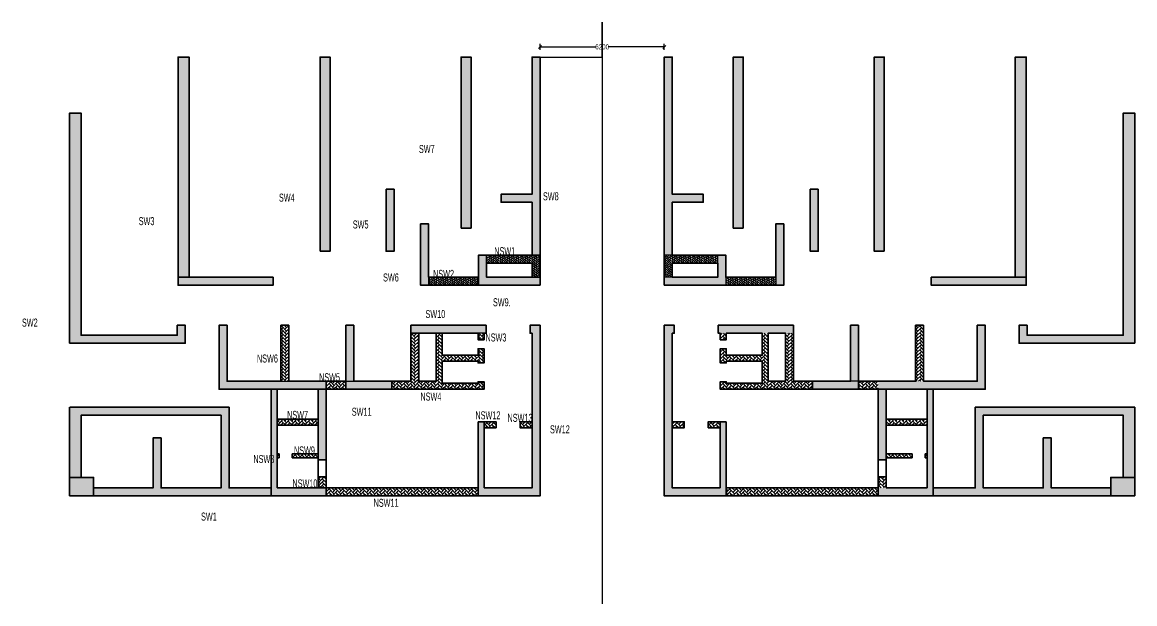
# Model space of a CAD drawing. Header units: millimetres. Extents: x 1 to 325294, y -2 to 66329.
# Drawn here: x 269677 to 325294, y -2 to 29054 of the extents above; entities that cross this region are included whole.
import ezdxf

# ---------------------------------------------------------------- set-up
doc = ezdxf.new("R2010")
doc.units = ezdxf.units.MM
doc.layers.add('changes', color=7, linetype='Continuous')
for name, color, linetype, lineweight in [('S-BEAM-IDEN', 2, 'Continuous', 9), ('S-COL HATCH', 9, 'Continuous', 0), ('S-COLS', 5, 'Continuous', 35)]:
    doc.layers.add(name, color=color, linetype=linetype, lineweight=lineweight)
doc.styles.add('SOBHA', font='swisscl.ttf')
doc.styles.add('Swis721 LtCn BT', font='swisscl.ttf', dxfattribs={"width": 0.9, "height": 233.355162})
doc.dimstyles.new('S-100', dxfattribs={"dimscale": 100, "dimtxt": 2.5, "dimasz": 1.5, "dimexe": 1.5, "dimexo": 1.5, "dimgap": 0.1, "dimtad": 0, "dimdec": 0, "dimrnd": 0.0005, "dimzin": 0, "dimdsep": 46, "dimtxsty": 'SOBHA', "dimblk": 'OBLIQUE', "dimcen": 0.09, "dimclrd": 8, "dimclre": 8, "dimclrt": 6, "dimadec": 0, "dimazin": 0, "dimtfac": 1, "dimtdec": 0, "dimtofl": 0, "dimtmove": 0, "dimatfit": 3, "dimfxl": 1.5, "dimfxlon": 1, "dimtolj": 1, "dimtzin": 0, "dimlwd": -1, "dimlwe": -1, "dimarcsym": 0})
pattern_1 = [(45, (-31694059.67, 21026805.64), (0, 113.13708499), [240, -80]), (135, (-31694003.1, 21026862.21), (9e-15, 113.13708499), [240, -80])]
pattern_2 = [(45, (-31522403.34, 20740197.98), (0, 169.7056275), [360, -120]), (135, (-31522318.49, 20740282.83), (1e-14, 169.7056275), [360, -120])]
pattern_3 = [(45, (-31522403.34, 20688268.98), (0, 169.7056275), [360, -120]), (135, (-31522318.49, 20688353.83), (1e-14, 169.7056275), [360, -120])]
pattern_4 = [(45, (-31522403.34, 20740197.98), (0, 113.13708499), [240, -80]), (135, (-31522346.77, 20740254.55), (9e-15, 113.13708499), [240, -80])]

# ---------------------------------------------------------------- blocks, each defined once
blk = doc.blocks.new('_OBLIQUE')
at = {"color": 0, "linetype": 'ByBlock'}
blk.add_line((-0.5, -0.5), (0.5, 0.5), dxfattribs=at)
blk = doc.blocks.new('*D21')
at = {"layer": 'changes', "color": 8, "transparency": 16777216}
for p, q in [((295569, 27672), (295569, 27972)), ((295569, 27822), (298361, 27822)), ((301769, 27822), (298976, 27822)), ((301769, 27672), (301769, 27972))]:
    blk.add_line(p, q, dxfattribs=at)
at = {"layer": 'changes', "color": 8, "transparency": 16777216, "xscale": 150, "yscale": 150, "zscale": 150, "rotation": 180}
blk.add_blockref('_OBLIQUE', (295569, 27822), dxfattribs=at)
at = {"layer": 'changes', "color": 8, "transparency": 16777216, "xscale": 150, "yscale": 150, "zscale": 150}
blk.add_blockref('_OBLIQUE', (301769, 27822), dxfattribs=at)
at = {"layer": 'changes', "color": 6, "transparency": 16777216, "insert": (298669, 27822), "char_height": 250, "attachment_point": 5, "style": 'SOBHA'}
blk.add_mtext('\\A1;6200', dxfattribs=at)

msp = doc.modelspace()

# ---------------------------------------------------------------- hatches: boundary and pattern name
at = {"layer": 'S-COL HATCH', "true_color": 0xed1f24, "transparency": 33554687}
h = msp.add_hatch(color=240, dxfattribs=at)
h.dxf.hatch_style = 1
h.paths.add_polyline_path([(277468.5, 16313.4), (277468.5, 15913.4), (282218.5, 15913.4), (282218.5, 16313.4)])
h.paths.add_polyline_path([(277468.5, 16313.4), (278018.5, 16313.4), (278018.5, 27313.4), (277468.5, 27313.4)])
h = msp.add_hatch(color=240, dxfattribs=at)
h.dxf.hatch_style = 1
h.paths.add_polyline_path([(284568.5, 17613.4), (285068.5, 17613.4), (285068.5, 27313.4), (284568.5, 27313.4)])
h = msp.add_hatch(color=240, dxfattribs=at)
h.dxf.hatch_style = 1
h.paths.add_polyline_path([(291618.5, 18773.4), (292118.5, 18773.4), (292118.5, 27313.4), (291618.5, 27313.4)])
h = msp.add_hatch(color=240, dxfattribs=at)
h.dxf.hatch_style = 1
h.paths.add_polyline_path([(295568.5, 27313.4), (295168.5, 27313.4), (295168.5, 20463.4), (293618.5, 20463.4), (293618.5, 20063.4), (295168.5, 20063.4), (295168.5, 17423.4), (295568.5, 17423.4)])
h = msp.add_hatch(color=240, dxfattribs=at)
h.dxf.hatch_style = 1
h.paths.add_polyline_path([(301768.5, 17423.4), (302168.5, 17423.4), (302168.5, 20063.4), (303718.5, 20063.4), (303718.5, 20463.4), (302168.5, 20463.4), (302168.5, 27313.4), (301768.5, 27313.4)])
h = msp.add_hatch(color=240, dxfattribs=at)
h.dxf.hatch_style = 1
h.paths.add_polyline_path([(305718.5, 18773.4), (305218.5, 18773.4), (305218.5, 27313.4), (305718.5, 27313.4)])
h = msp.add_hatch(color=240, dxfattribs=at)
h.dxf.hatch_style = 1
h.paths.add_polyline_path([(312768.5, 17613.4), (312268.5, 17613.4), (312268.5, 27313.4), (312768.5, 27313.4)])
h = msp.add_hatch(color=240, dxfattribs=at)
h.dxf.hatch_style = 1
h.paths.add_polyline_path([(315118.5, 16313.4), (315118.5, 15913.4), (319868.5, 15913.4), (319868.5, 16313.4)])
h.paths.add_polyline_path([(319868.5, 27313.4), (319318.5, 27313.4), (319318.5, 16313.4), (319868.5, 16313.4)])
h = msp.add_hatch(color=240, dxfattribs=at)
h.dxf.hatch_style = 1
h.paths.add_polyline_path([(277828.6, 13013.4), (277828.6, 13913.4), (277428.5, 13913.4), (277428.5, 13413.4), (272618.5, 13413.4), (272618.5, 24513.4), (272043.6, 24516.8), (272043.5, 13013.4)])
h = msp.add_hatch(color=240, dxfattribs=at)
h.dxf.hatch_style = 1
h.paths.add_polyline_path([(325293.5, 13013.4), (325293.5, 24513.4), (324718.5, 24513.4), (324718.5, 13413.4), (319908.5, 13413.4), (319908.5, 13913.4), (319508.5, 13913.4), (319508.5, 13013.4)])
h = msp.add_hatch(color=240, dxfattribs=at)
h.dxf.hatch_style = 1
h.paths.add_polyline_path([(287868.5, 17613.4), (288268.5, 17613.4), (288268.5, 20713.4), (287868.5, 20713.4)])
h = msp.add_hatch(color=240, dxfattribs=at)
h.dxf.hatch_style = 1
h.paths.add_polyline_path([(309468.5, 20713.4), (309068.5, 20713.4), (309068.5, 17613.4), (309468.5, 17613.4)])
h = msp.add_hatch(color=240, dxfattribs=at)
h.dxf.hatch_style = 1
h.paths.add_polyline_path([(289988.5, 18973.4), (289588.5, 18973.4), (289588.5, 15913.4), (289988.5, 15913.4), (289988.5, 16313.4)])
h = msp.add_hatch(color=240, dxfattribs=at)
h.dxf.hatch_style = 1
h.paths.add_polyline_path([(307348.5, 16313.4), (307348.5, 15913.4), (307748.5, 15913.4), (307748.5, 18973.4), (307348.5, 18973.4)])
h = msp.add_hatch(color=240, dxfattribs=at)
h.dxf.hatch_style = 1
h.paths.add_polyline_path([(295568.5, 15913.4), (295568.5, 16313.4), (295168.5, 16313.4), (292888.5, 16313.4), (292888.5, 17023.4), (292888.5, 17423.4), (292488.5, 17423.4), (292488.5, 16313.4), (292488.5, 15913.4)])
at = {"layer": 'S-COL HATCH', "true_color": 0xed1f24}
h = msp.add_hatch(dxfattribs=at)
h.set_pattern_fill('AR-HBONE', color=240, scale=20)
h.set_pattern_definition(pattern_4)
h.paths.add_polyline_path([(295168.5, 17023.4), (295168.5, 16330.7), (295168.5, 16330.7), (295168.5, 16313.4), (295568.5, 16313.4), (295568.5, 17423.4), (292888.5, 17423.4), (292888.5, 17123.4), (292888.5, 17023.4)])
at = {"layer": 'S-COL HATCH', "true_color": 0xed1f24, "transparency": 33554687}
h = msp.add_hatch(color=240, dxfattribs=at)
h.dxf.hatch_style = 1
h.paths.add_polyline_path([(304848.5, 15913.4), (304848.5, 16313.4), (304848.5, 17423.4), (304448.5, 17423.4), (304448.5, 17023.4), (304448.5, 16313.4), (302168.5, 16313.4), (301768.5, 16313.4), (301768.5, 15913.4)])
at = {"layer": 'S-COL HATCH', "true_color": 0xed1f24}
h = msp.add_hatch(dxfattribs=at)
h.set_pattern_fill('AR-HBONE', color=240, scale=20)
h.set_pattern_definition(pattern_4)
h.paths.add_polyline_path([(302168.5, 17023.4), (302168.5, 16330.7), (302168.5, 16330.7), (302168.5, 16313.4), (301768.5, 16313.4), (301768.5, 17423.4), (304448.5, 17423.4), (304448.5, 17123.4), (304448.5, 17023.4)])
h = msp.add_hatch(dxfattribs=at)
h.set_pattern_fill('AR-HBONE', color=240, scale=20)
h.set_pattern_definition(pattern_1)
h.paths.add_polyline_path([(292488.5, 15913.4), (292488.5, 16313.4), (289988.5, 16313.4), (289988.5, 15913.4)])
h = msp.add_hatch(dxfattribs=at)
h.set_pattern_fill('AR-HBONE', color=240, scale=20)
h.set_pattern_definition(pattern_1)
h.paths.add_polyline_path([(307348.5, 15913.4), (307348.5, 16313.4), (304848.5, 16313.4), (304848.5, 15913.4)])
at = {"layer": 'S-COL HATCH', "true_color": 0xed1f24, "transparency": 33554687}
h = msp.add_hatch(color=240, dxfattribs=at)
h.dxf.hatch_style = 1
h.paths.add_polyline_path([(284868.5, 10713.4), (284868.5, 11113.4), (279914.2, 11113.4), (279914.2, 13913.4), (279514.2, 13913.4), (279514.2, 10713.4)])
at = {"layer": 'S-COL HATCH', "true_color": 0xed1f24}
h = msp.add_hatch(dxfattribs=at)
h.set_pattern_fill('AR-HBONE', color=240, scale=30)
h.set_pattern_definition(pattern_2)
h.paths.add_polyline_path([(282598.5, 11113.4), (282998.5, 11113.4), (282998.5, 13913.4), (282598.5, 13913.4)])
at = {"layer": 'S-COL HATCH', "true_color": 0xed1f24, "transparency": 33554687}
h = msp.add_hatch(color=240, dxfattribs=at)
h.dxf.hatch_style = 1
h.paths.add_polyline_path([(285848.5, 13913.4), (286248.5, 13913.4), (286248.5, 11113.4), (285848.5, 11113.4)])
h = msp.add_hatch(color=240, dxfattribs=at)
h.dxf.hatch_style = 1
h.paths.add_polyline_path([(289098.5, 13913.4), (292868.5, 13913.4), (292868.5, 13513.4), (289098.5, 13513.4)])
h = msp.add_hatch(color=240, dxfattribs=at)
h.dxf.hatch_style = 1
h.paths.add_polyline_path([(292768.5, 9088.2), (292468.5, 9088.2), (292468.5, 5788.2), (292468.5, 5388.2), (295168.5, 5388.2), (295568.5, 5388.2), (295568.5, 5788.2), (295568.5, 5788.2), (295568.5, 13913.4), (295068.5, 13913.4), (295068.5, 13513.4), (295168.5, 13513.4), (295168.5, 5788.2), (295168.5, 5788.2), (292768.5, 5788.2), (292768.5, 5788.2)])
h = msp.add_hatch(color=240, dxfattribs=at)
h.dxf.hatch_style = 1
h.paths.add_polyline_path([(304568.5, 9088.2), (304868.5, 9088.2), (304868.5, 5788.2), (304868.5, 5388.2), (302168.5, 5388.2), (301768.5, 5388.2), (301768.5, 5788.2), (301768.5, 5788.2), (301768.5, 13913.4), (302268.5, 13913.4), (302268.5, 13513.4), (302168.5, 13513.4), (302168.5, 5788.2), (302168.5, 5788.2), (304568.5, 5788.2), (304568.5, 5788.2)])
h = msp.add_hatch(color=240, dxfattribs=at)
h.dxf.hatch_style = 1
h.paths.add_polyline_path([(308238.5, 13913.4), (304468.5, 13913.4), (304468.5, 13513.4), (308238.5, 13513.4)])
h = msp.add_hatch(color=240, dxfattribs=at)
h.dxf.hatch_style = 1
h.paths.add_polyline_path([(311488.5, 13913.4), (311088.5, 13913.4), (311088.5, 11113.4), (311488.5, 11113.4)])
h = msp.add_hatch(color=240, dxfattribs=at)
h.dxf.hatch_style = 1
h.paths.add_polyline_path([(312468.5, 10713.4), (312468.5, 11113.4), (317422.9, 11113.4), (317422.9, 13913.4), (317822.9, 13913.4), (317822.9, 10713.4)])
at = {"layer": 'S-COL HATCH', "true_color": 0xed1f24}
h = msp.add_hatch(dxfattribs=at)
h.set_pattern_fill('AR-HBONE', color=240, scale=30)
h.set_pattern_definition(pattern_2)
h.paths.add_polyline_path([(314738.5, 11113.4), (314338.5, 11113.4), (314338.5, 13913.4), (314738.5, 13913.4)])
h = msp.add_hatch(dxfattribs=at)
h.set_pattern_fill('AR-HBONE', color=240, scale=30)
h.set_pattern_definition(pattern_2)
h.paths.add_polyline_path([(290368.5, 13513.4), (290668.5, 13513.4), (290668.5, 12413.4), (292468.5, 12413.4), (292468.5, 12738.4), (292768.5, 12738.4), (292768.5, 12035.9), (292468.5, 12035.9), (292468.5, 12113.4), (290668.5, 12113.4), (290668.5, 11013.4), (292468.5, 11013.4), (292468.5, 11090.9), (292768.5, 11090.9), (292768.5, 10713.4), (288148.5, 10713.4), (288148.5, 11113.4), (290368.5, 11113.4)])
h = msp.add_hatch(dxfattribs=at)
h.set_pattern_fill('AR-HBONE', color=240, scale=30)
h.set_pattern_definition(pattern_2)
h.paths.add_polyline_path([(289098.5, 11113.4), (289498.5, 11113.4), (289498.5, 13513.4), (289098.5, 13513.4)])
h = msp.add_hatch(dxfattribs=at)
h.set_pattern_fill('AR-HBONE', color=240, scale=30)
h.set_pattern_definition(pattern_2)
h.paths.add_polyline_path([(292468.5, 13513.4), (292768.5, 13513.4), (292768.5, 13188.4), (292468.5, 13188.4)])
h = msp.add_hatch(dxfattribs=at)
h.set_pattern_fill('AR-HBONE', color=240, scale=30)
h.set_pattern_definition(pattern_2)
h.paths.add_polyline_path([(306968.5, 13513.4), (306668.5, 13513.4), (306668.5, 12413.4), (304868.5, 12413.4), (304868.5, 12738.4), (304568.5, 12738.4), (304568.5, 12035.9), (304868.5, 12035.9), (304868.5, 12113.4), (306668.5, 12113.4), (306668.5, 11013.4), (304868.5, 11013.4), (304868.5, 11090.9), (304568.5, 11090.9), (304568.5, 10713.4), (309188.5, 10713.4), (309188.5, 11113.4), (306968.5, 11113.4)])
h = msp.add_hatch(dxfattribs=at)
h.set_pattern_fill('AR-HBONE', color=240, scale=30)
h.set_pattern_definition(pattern_2)
h.paths.add_polyline_path([(304868.5, 13513.4), (304568.5, 13513.4), (304568.5, 13188.4), (304868.5, 13188.4)])
h = msp.add_hatch(dxfattribs=at)
h.set_pattern_fill('AR-HBONE', color=240, scale=30)
h.set_pattern_definition(pattern_2)
h.paths.add_polyline_path([(308238.5, 11113.4), (307838.5, 11113.4), (307838.5, 13513.4), (308238.5, 13513.4)])
at = {"layer": 'S-COL HATCH', "true_color": 0xed1f24, "transparency": 33554687}
h = msp.add_hatch(color=240, dxfattribs=at)
h.dxf.hatch_style = 1
h.paths.add_polyline_path([(282428.5, 10713.4), (282128.6, 10713.4), (282128.6, 5388.2), (282428.6, 5388.2), (284868.5, 5388.2), (284868.5, 5788.2), (282428.6, 5788.2), (282428.6, 7488.2), (282428.6, 7488.2), (282428.6, 7488.2)])
h = msp.add_hatch(color=240, dxfattribs=at)
h.dxf.hatch_style = 1
h.paths.add_polyline_path([(284868.5, 10713.4), (284468.5, 10713.4), (284468.5, 10713.4), (284468.5, 9213.4), (284468.5, 9213.4), (284468.5, 8913.4), (284468.5, 7188.4), (284868.5, 7188.4)])
at = {"layer": 'S-COL HATCH', "true_color": 0xed1f24}
h = msp.add_hatch(dxfattribs=at)
h.set_pattern_fill('AR-HBONE', color=240, scale=30)
h.set_pattern_definition(pattern_2)
h.paths.add_polyline_path([(285848.5, 11113.4), (284868.5, 11113.4), (284868.5, 10713.4), (285848.5, 10713.4)])
at = {"layer": 'S-COL HATCH', "true_color": 0xed1f24, "transparency": 33554687}
h = msp.add_hatch(color=240, dxfattribs=at)
h.dxf.hatch_style = 1
h.paths.add_polyline_path([(285848.5, 11113.4), (288148.5, 11113.4), (288148.5, 10713.4), (285848.5, 10713.4)])
h = msp.add_hatch(color=240, dxfattribs=at)
h.dxf.hatch_style = 1
h.paths.add_polyline_path([(311488.5, 11113.4), (309188.5, 11113.4), (309188.5, 10713.4), (311488.5, 10713.4)])
at = {"layer": 'S-COL HATCH', "true_color": 0xed1f24}
h = msp.add_hatch(dxfattribs=at)
h.set_pattern_fill('AR-HBONE', color=240, scale=30)
h.set_pattern_definition(pattern_2)
h.paths.add_polyline_path([(311488.5, 11113.4), (312468.5, 11113.4), (312468.5, 10713.4), (311488.5, 10713.4)])
at = {"layer": 'S-COL HATCH', "true_color": 0xed1f24, "transparency": 33554687}
h = msp.add_hatch(color=240, dxfattribs=at)
h.dxf.hatch_style = 1
h.paths.add_polyline_path([(312468.5, 10713.4), (312868.5, 10713.4), (312868.5, 10713.4), (312868.5, 9213.4), (312868.5, 9213.4), (312868.5, 8913.4), (312868.5, 7188.4), (312468.5, 7188.4)])
h = msp.add_hatch(color=240, dxfattribs=at)
h.dxf.hatch_style = 1
h.paths.add_polyline_path([(314908.5, 10713.4), (315208.5, 10713.4), (315208.5, 5388.2), (314908.5, 5388.2), (312468.5, 5388.2), (312468.5, 5788.2), (314908.5, 5788.2), (314908.5, 7488.2), (314908.5, 7488.2), (314908.5, 7488.2)])
h = msp.add_hatch(color=240, dxfattribs=at)
h.dxf.hatch_style = 1
h.paths.add_polyline_path([(279614.2, 9413.4), (279614.2, 5788.2), (276614.2, 5788.2), (276614.2, 8286), (276214.2, 8286), (276214.2, 5788.2), (273243.5, 5788.2), (273243.5, 5388.2), (282128.6, 5388.2), (282128.6, 5788.2), (280014.2, 5788.2), (280014.2, 9813.4), (272043.5, 9813.4), (272043.5, 6313), (272618.5, 6313), (272618.5, 9413.4)])
h = msp.add_hatch(color=240, dxfattribs=at)
h.dxf.hatch_style = 1
h.paths.add_polyline_path([(324718.5, 9413.4), (324718.5, 6313), (325293.5, 6313), (325293.5, 9813.4), (317322.9, 9813.4), (317322.9, 5788.2), (315208.5, 5788.2), (315208.5, 5388.2), (324093.5, 5388.2), (324093.5, 5788.2), (321122.9, 5788.2), (321122.9, 8286), (320722.8, 8286), (320722.8, 5788.2), (317722.9, 5788.2), (317722.9, 9413.4)])
at = {"layer": 'S-COL HATCH', "true_color": 0xed1f24}
h = msp.add_hatch(dxfattribs=at)
h.set_pattern_fill('AR-HBONE', color=240, scale=30)
h.set_pattern_definition(pattern_2)
h.paths.add_polyline_path([(284468.5, 9213.4), (282428.6, 9213.4), (282428.6, 8913.4), (284468.5, 8913.4)])
h = msp.add_hatch(dxfattribs=at)
h.set_pattern_fill('AR-HBONE', color=240, scale=30)
h.set_pattern_definition(pattern_3)
h.paths.add_polyline_path([(293368.5, 8788.2), (293368.5, 9088.2), (292768.5, 9088.2), (292768.5, 8788.2)])
h.paths.add_polyline_path([(295168.5, 8788.2), (295168.5, 9088.2), (294568.5, 9088.2), (294568.5, 8788.2)])
h = msp.add_hatch(dxfattribs=at)
h.set_pattern_fill('AR-HBONE', color=240, scale=30)
h.set_pattern_definition(pattern_3)
h.paths.add_polyline_path([(304568.5, 8788.2), (304568.5, 9088.2), (303968.5, 9088.2), (303968.5, 8788.2)])
h.paths.add_polyline_path([(302768.5, 8788.2), (302768.5, 9088.2), (302168.5, 9088.2), (302168.5, 8788.2)])
h = msp.add_hatch(dxfattribs=at)
h.set_pattern_fill('AR-HBONE', color=240, scale=30)
h.set_pattern_definition(pattern_2)
h.paths.add_polyline_path([(312868.5, 8913.4), (314908.5, 8913.4), (314908.5, 9213.4), (312868.5, 9213.4)])
h = msp.add_hatch(dxfattribs=at)
h.set_pattern_fill('AR-HBONE', color=240, scale=30)
h.set_pattern_definition(pattern_2)
h.paths.add_polyline_path([(282528.6, 7488.2), (282428.6, 7488.2), (282428.6, 7288.2), (282528.6, 7288.2)])
h = msp.add_hatch(dxfattribs=at)
h.set_pattern_fill('AR-HBONE', color=240, scale=30)
h.set_pattern_definition(pattern_2)
h.paths.add_polyline_path([(283178.6, 7488.2), (283178.6, 7288.2), (284468.5, 7288.3), (284468.5, 7488.2)])
h = msp.add_hatch(dxfattribs=at)
h.set_pattern_fill('AR-HBONE', color=240, scale=30)
h.set_pattern_definition(pattern_2)
h.paths.add_polyline_path([(314158.5, 7488.2), (314158.5, 7288.2), (312868.5, 7288.3), (312868.5, 7488.2)])
h = msp.add_hatch(dxfattribs=at)
h.set_pattern_fill('AR-HBONE', color=240, scale=30)
h.set_pattern_definition(pattern_2)
h.paths.add_polyline_path([(314808.5, 7488.2), (314908.5, 7488.2), (314908.5, 7288.2), (314808.5, 7288.2)])
at = {"layer": 'S-COL HATCH', "true_color": 0xed1f24, "transparency": 33554687}
h = msp.add_hatch(color=240, dxfattribs=at)
h.dxf.hatch_style = 1
h.paths.add_polyline_path([(272043.5, 6313), (272043.5, 5388.2), (273243.5, 5388.2), (273243.5, 6313)])
at = {"layer": 'S-COL HATCH', "true_color": 0xed1f24}
h = msp.add_hatch(dxfattribs=at)
h.set_pattern_fill('AR-HBONE', color=240, scale=30)
h.set_pattern_definition(pattern_2)
h.paths.add_polyline_path([(284868.5, 6338.3), (284468.5, 6338.3), (284468.5, 5788.2), (284868.5, 5788.2)])
h = msp.add_hatch(dxfattribs=at)
h.set_pattern_fill('AR-HBONE', color=240, scale=30)
h.set_pattern_definition(pattern_2)
h.paths.add_polyline_path([(312468.5, 6338.3), (312868.5, 6338.3), (312868.5, 5788.2), (312468.5, 5788.2)])
at = {"layer": 'S-COL HATCH', "true_color": 0xed1f24, "transparency": 33554687}
h = msp.add_hatch(color=240, dxfattribs=at)
h.dxf.hatch_style = 1
h.paths.add_polyline_path([(325293.5, 6313), (325293.5, 5388.2), (324093.5, 5388.2), (324093.5, 6313)])
at = {"layer": 'S-COL HATCH', "true_color": 0xed1f24}
h = msp.add_hatch(dxfattribs=at)
h.set_pattern_fill('AR-HBONE', color=240, scale=30)
h.set_pattern_definition(pattern_2)
h.paths.add_polyline_path([(284868.5, 5788.2), (292468.5, 5788.2), (292468.5, 5388.2), (284868.5, 5388.2)])
h = msp.add_hatch(dxfattribs=at)
h.set_pattern_fill('AR-HBONE', color=240, scale=30)
h.set_pattern_definition(pattern_2)
h.paths.add_polyline_path([(312468.5, 5788.2), (304868.5, 5788.2), (304868.5, 5388.2), (312468.5, 5388.2)])

# ---------------------------------------------------------------- linework, layer by layer
at = {"layer": 'changes', "color": 240, "true_color": 0xed1f24}
for p, q in [((292888.5, 17023.4), (292888.5, 17423.4)), ((295168.5, 17423.4), (295568.5, 17423.4)), ((302168.5, 17423.4), (301768.5, 17423.4)), ((304448.5, 17023.4), (304448.5, 17423.4)), ((289988.5, 16313.4), (289988.5, 15913.4)), ((292488.5, 16313.4), (292488.5, 15913.4)), ((295168.5, 16313.4), (295568.5, 16313.4)), ((302168.5, 16313.4), (301768.5, 16313.4)), ((304848.5, 16313.4), (304848.5, 15913.4)), ((307348.5, 16313.4), (307348.5, 15913.4))]:
    msp.add_line(p, q, dxfattribs=at)
at = {"layer": 'changes', "color": 240, "true_color": 0xed1f24, "elevation": 0}
for points in [[(295568.5, 27313.4), (298668.5, 27313.4), (298668.5, 29054), (298668.5, -1.8)], [(282998.5, 11113.4), (282998.5, 13913.4), (282598.5, 13913.4), (282598.5, 11113.4), (282998.5, 11113.4)], [(284468.5, 9213.4), (282428.6, 9213.4), (282428.6, 8913.4), (284468.5, 8913.4), (284468.5, 9213.4)]]:
    msp.add_lwpolyline(points, dxfattribs=at)
for points in [[(277468.5, 27313.4), (278018.5, 27313.4), (278018.5, 16313.4), (282218.5, 16313.4), (282218.5, 15913.4), (277468.5, 15913.4)], [(284568.5, 27313.4), (285068.5, 27313.4), (285068.5, 17613.4), (284568.5, 17613.4)], [(291618.5, 18773.4), (291618.5, 27313.4), (292118.5, 27313.4), (292118.5, 18773.4)], [(295568.5, 17423.4), (295168.5, 17423.4), (295168.5, 20063.4), (293618.5, 20063.4), (293618.5, 20463.4), (295168.5, 20463.4), (295168.5, 27313.4), (295568.5, 27313.4)], [(272043.6, 24516.8), (272618.5, 24513.4), (272618.5, 13413.4), (277428.5, 13413.4), (277428.5, 13913.4), (277828.6, 13913.4), (277828.6, 13013.4), (272043.6, 13013.4)], [(287868.5, 20713.4), (288268.5, 20713.4), (288268.5, 17613.4), (287868.5, 17613.4)], [(289588.5, 18973.4), (289988.5, 18973.4), (289988.5, 15913.4), (289588.5, 15913.4)], [(292488.5, 17423.4), (292888.5, 17423.4), (292888.5, 16313.4), (295568.5, 16313.4), (295568.5, 15913.4), (292488.5, 15913.4)], [(292888.5, 17423.4), (295568.5, 17423.4), (295568.5, 16313.4), (295168.5, 16313.4), (295168.5, 17023.4), (292888.5, 17023.4)], [(292488.5, 16313.4), (289988.5, 16313.4), (289988.5, 15913.4), (292488.5, 15913.4)], [(272043.5, 6313.1), (272043.5, 9813.4), (280014.2, 9813.4), (280014.2, 5788.2), (282128.6, 5788.2), (282128.6, 10713.4), (279514.2, 10713.4), (279514.2, 13913.4), (279914.2, 13913.4), (279914.2, 11113.4), (284868.4, 11113.4), (284868.5, 7188.4), (284468.5, 7188.4), (284468.5, 10713.4), (282428.5, 10713.4), (282428.6, 5788.2), (284868.5, 5788.2), (284868.5, 5388.2), (273243.5, 5388.2), (273243.5, 5788.2), (276214.2, 5788.2), (276214.2, 8286), (276614.2, 8286), (276614.2, 5788.2), (279614.2, 5788.2), (279614.2, 9413.4), (272618.5, 9413.4), (272618.5, 6313), (273243.5, 6313), (273243.5, 5388.2), (272043.5, 5388.2)], [(285848.5, 13913.4), (286248.5, 13913.4), (286248.5, 11113.4), (288148.5, 11113.4), (288148.5, 10713.4), (285848.5, 10713.4)], [(289098.5, 13913.4), (292868.5, 13913.4), (292868.5, 13513.4), (289098.5, 13513.4)], [(295068.5, 13513.4), (295068.5, 13913.4), (295568.5, 13913.4), (295568.5, 5388.2), (292468.5, 5388.2), (292468.5, 9088.2), (292768.5, 9088.2), (292768.5, 5788.2), (295168.5, 5788.2), (295168.5, 13513.4)], [(288148.5, 11113.4), (289098.5, 11113.4), (289098.5, 13513.4), (289498.5, 13513.4), (289498.5, 11113.4), (290368.5, 11113.4), (290368.5, 13513.4), (290668.5, 13513.4), (290668.5, 12413.4), (292468.5, 12413.4), (292468.5, 12738.4), (292768.5, 12738.4), (292768.5, 12035.9), (292468.5, 12035.9), (292468.5, 12113.4), (290668.5, 12113.4), (290668.5, 11013.4), (292468.5, 11013.4), (292468.5, 11090.9), (292768.5, 11090.9), (292768.5, 10713.4), (288148.5, 10713.4)], [(292468.5, 13513.4), (292468.5, 13188.4), (292768.5, 13188.4), (292768.5, 13513.4)], [(284868.4, 11113.4), (285848.5, 11113.4), (285848.5, 10713.4), (284868.5, 10713.4)], [(285848.5, 11113.4), (288148.5, 11113.4), (288148.5, 10713.4), (285848.5, 10713.4)], [(311488.5, 11113.4), (309188.5, 11113.4), (309188.5, 10713.4), (311488.5, 10713.4)], [(293368.5, 8788.2), (292768.5, 8788.2), (292768.5, 9088.2), (293368.5, 9088.2)], [(294568.5, 9088.2), (295168.5, 9088.2), (295168.5, 8788.2), (294568.5, 8788.2)], [(282428.6, 7488.2), (282528.6, 7488.2), (282528.6, 7288.2), (282428.6, 7288.2)], [(283178.6, 7488.2), (284468.5, 7488.2), (284468.5, 7288.3), (283178.6, 7288.3)], [(284468.5, 6338.3), (284868.5, 6338.3), (284868.5, 5788.2), (284468.5, 5788.2)], [(284868.5, 5788.2), (292468.5, 5788.2), (292468.5, 5388.2), (284868.5, 5388.2)]]:
    msp.add_lwpolyline(points, close=True, dxfattribs=at)
at = {"layer": 'S-COLS', "color": 240, "true_color": 0xed1f24}
for p, q in [((292468.5, 9088.2), (292468.5, 5788.2)), ((292768.5, 9088.2), (292768.5, 5788.2)), ((304568.5, 9088.2), (304568.5, 5788.2)), ((304868.5, 9088.2), (304868.5, 5788.2)), ((284468.5, 7188.4), (284868.5, 7188.4)), ((312868.5, 7188.4), (312468.5, 7188.4)), ((284468.5, 6338.3), (284868.5, 6338.3)), ((312868.5, 6338.3), (312468.5, 6338.3)), ((292468.5, 5788.2), (292468.5, 5388.2)), ((304868.5, 5788.2), (304868.5, 5388.2))]:
    msp.add_line(p, q, dxfattribs=at)
at = {"layer": 'S-COLS', "color": 240, "true_color": 0xed1f24, "elevation": 0}
for points in [[(277468.5, 16313.4), (277468.5, 27313.4), (278018.5, 27313.4), (278018.5, 16313.4), (277468.5, 16313.4)], [(295568.5, 15913.4), (295568.5, 27313.4), (295168.5, 27313.4), (295168.5, 20463.4), (293618.5, 20463.4), (293618.5, 20063.4), (295168.5, 20063.4), (295168.5, 17423.4), (292488.5, 17423.4), (292488.5, 16313.4), (289988.5, 16313.4), (289988.5, 18973.4), (289588.5, 18973.4), (289588.5, 15913.4), (295568.5, 15913.4)], [(301768.5, 15913.4), (301768.5, 27313.4), (302168.5, 27313.4), (302168.5, 20463.4), (303718.5, 20463.4), (303718.5, 20063.4), (302168.5, 20063.4), (302168.5, 17423.4), (304848.5, 17423.4), (304848.5, 16313.4), (307348.5, 16313.4), (307348.5, 18973.4), (307748.5, 18973.4), (307748.5, 15913.4), (301768.5, 15913.4)], [(319868.5, 16313.4), (319868.5, 27313.4), (319318.5, 27313.4), (319318.5, 16313.4), (319868.5, 16313.4)], [(289098.5, 13913.4), (292868.5, 13913.4), (292868.5, 13513.4), (292768.5, 13513.4), (292768.5, 13188.4), (292468.5, 13188.4), (292468.5, 13513.4), (291568.5, 13513.4), (290668.5, 13513.4), (290668.5, 12413.4), (292468.5, 12413.4), (292468.5, 12738.4), (292768.5, 12738.4), (292768.5, 12035.9), (292468.5, 12035.9), (292468.5, 12113.4), (290668.5, 12113.4), (290668.5, 11013.4), (291568.5, 11013.4), (292468.5, 11013.4), (292468.5, 11090.9), (292768.5, 11090.9), (292768.5, 10713.4), (290668.5, 10713.4), (290668.5, 10713.4), (279514.2, 10713.4), (279514.2, 13913.4), (279914.2, 13913.4), (279914.2, 11113.4), (282598.5, 11113.4), (282598.5, 13913.4)], [(282598.5, 13913.4), (282998.5, 13913.4)], [(282998.5, 13913.4), (282998.5, 11113.4), (285848.5, 11113.4), (285848.5, 13913.4)], [(285848.5, 13913.4), (286248.5, 13913.4)], [(286248.5, 13913.4), (286248.5, 11113.4), (289098.5, 11113.4), (289098.5, 13913.4)], [(295568.5, 5788.2), (295568.5, 13913.4), (295068.5, 13913.4), (295068.5, 13513.4), (295168.5, 13513.4), (295168.5, 5788.2), (292768.5, 5788.2)], [(301768.5, 5788.2), (301768.5, 13913.4), (302268.5, 13913.4), (302268.5, 13513.4), (302168.5, 13513.4), (302168.5, 5788.2), (304568.5, 5788.2)], [(308238.5, 13913.4), (304468.5, 13913.4), (304468.5, 13513.4), (304568.5, 13513.4), (304568.5, 13188.4), (304868.5, 13188.4), (304868.5, 13513.4), (305768.5, 13513.4), (306668.5, 13513.4), (306668.5, 12413.4), (304868.5, 12413.4), (304868.5, 12738.4), (304568.5, 12738.4), (304568.5, 12035.9), (304868.5, 12035.9), (304868.5, 12113.4), (306668.5, 12113.4), (306668.5, 11013.4), (305768.5, 11013.4), (304868.5, 11013.4), (304868.5, 11090.9), (304568.5, 11090.9), (304568.5, 10713.4), (306668.5, 10713.4), (306668.5, 10713.4), (317822.9, 10713.4), (317822.9, 13913.4), (317422.9, 13913.4), (317422.9, 11113.4), (314738.5, 11113.4), (314738.5, 13913.4)], [(311088.5, 13913.4), (311088.5, 11113.4), (308238.5, 11113.4), (308238.5, 13913.4)], [(311488.5, 13913.4), (311088.5, 13913.4)], [(314338.5, 13913.4), (314338.5, 11113.4), (311488.5, 11113.4), (311488.5, 13913.4)], [(314738.5, 13913.4), (314338.5, 13913.4)], [(282128.5, 10713.4), (282128.6, 5388.2), (282428.6, 5388.2)], [(282428.6, 5788.2), (282428.6, 10713.4)], [(284468.5, 10713.4), (284468.5, 5788.2)], [(284468.5, 5388.2), (284868.5, 5388.2), (284868.5, 10713.4)], [(312868.5, 5388.2), (312468.5, 5388.2), (312468.5, 10713.4)], [(312868.5, 10713.4), (312868.5, 5788.2)], [(315208.5, 10713.4), (315208.5, 5388.2), (314908.5, 5388.2)], [(314908.5, 5788.2), (314908.5, 10713.4)], [(272043.5, 9813.4), (272043.5, 6313), (272618.5, 6313), (272618.5, 9413.4), (279614.2, 9413.4), (279614.2, 5788.2), (276614.2, 5788.2), (276614.2, 8286), (276214.2, 8286), (276214.2, 5788.2), (273243.5, 5788.2), (273243.5, 5388.2), (282128.6, 5388.2)], [(282128.6, 5788.2), (280014.2, 5788.2), (280014.2, 9813.4), (272068.5, 9813.4)], [(315208.5, 5788.2), (317322.9, 5788.2), (317322.9, 9813.4), (325293.5, 9813.4)], [(325293.5, 9813.4), (325293.5, 6313), (324718.5, 6313), (324718.5, 9413.4), (317722.9, 9413.4), (317722.9, 5788.2), (320722.8, 5788.2), (320722.8, 8286), (321122.9, 8286), (321122.9, 5788.2), (324093.5, 5788.2), (324093.5, 5388.2), (315208.5, 5388.2)], [(292768.5, 8788.2), (293368.5, 8788.2), (293368.5, 9088.2), (292468.5, 9088.2)], [(295168.5, 8788.2), (294568.5, 8788.2), (294568.5, 9088.2), (295168.5, 9088.2)], [(302168.5, 8788.2), (302768.5, 8788.2), (302768.5, 9088.2), (302168.5, 9088.2)], [(304568.5, 8788.2), (303968.5, 8788.2), (303968.5, 9088.2), (304868.5, 9088.2)], [(282528.6, 7488.2), (282428.6, 7488.2)], [(282428.6, 7288.2), (282528.6, 7288.2)], [(282528.6, 7288.2), (282528.6, 7488.2)], [(283178.6, 7488.2), (283178.6, 7288.2)], [(284468.5, 7488.2), (283178.6, 7488.2)], [(283178.6, 7288.2), (284468.5, 7288.3)], [(312868.5, 7488.2), (314158.5, 7488.2)], [(314158.5, 7288.2), (312868.5, 7288.3)], [(314158.5, 7488.2), (314158.5, 7288.2)], [(314808.5, 7288.2), (314808.5, 7488.2)], [(314808.5, 7488.2), (314908.5, 7488.2)], [(314908.5, 7288.2), (314808.5, 7288.2)], [(284468.5, 5788.2), (282428.6, 5788.2)], [(292468.5, 5788.2), (284868.5, 5788.2), (284868.5, 5388.2), (295168.5, 5388.2)], [(295168.5, 5388.2), (295168.5, 5388.2), (295568.5, 5388.2), (295568.5, 5788.2)], [(302168.5, 5388.2), (302168.5, 5388.2), (301768.5, 5388.2), (301768.5, 5788.2)], [(304868.5, 5788.2), (312468.5, 5788.2), (312468.5, 5388.2), (302168.5, 5388.2)], [(312868.5, 5788.2), (314908.5, 5788.2)], [(282428.6, 5388.2), (284468.5, 5388.2)], [(314908.5, 5388.2), (312868.5, 5388.2)]]:
    msp.add_lwpolyline(points, dxfattribs=at)
for points in [[(284568.5, 17613.4), (285068.5, 17613.4), (285068.5, 27313.4), (284568.5, 27313.4)], [(291618.5, 18773.4), (292118.5, 18773.4), (292118.5, 27313.4), (291618.5, 27313.4)], [(305718.5, 18773.4), (305218.5, 18773.4), (305218.5, 27313.4), (305718.5, 27313.4)], [(312768.5, 17613.4), (312268.5, 17613.4), (312268.5, 27313.4), (312768.5, 27313.4)], [(272043.6, 13016.8), (277828.6, 13013.4), (277828.6, 13913.4), (277428.5, 13913.4), (277428.5, 13413.4), (272618.5, 13413.4), (272618.5, 24513.4), (272043.6, 24516.8)], [(325293.5, 13013.4), (319508.5, 13013.4), (319508.5, 13913.4), (319908.5, 13913.4), (319908.5, 13413.4), (324718.5, 13413.4), (324718.5, 24513.4), (325293.5, 24513.4)], [(287868.5, 20713.4), (288268.5, 20713.4), (288268.5, 17613.4), (287868.5, 17613.4)], [(309468.5, 20713.4), (309068.5, 20713.4), (309068.5, 17613.4), (309468.5, 17613.4)], [(295168.5, 17023.4), (292888.5, 17023.4), (292888.5, 16313.4), (295168.5, 16313.4)], [(302168.5, 17023.4), (304448.5, 17023.4), (304448.5, 16313.4), (302168.5, 16313.4)], [(282218.5, 16313.4), (277468.5, 16313.4), (277468.5, 15913.4), (282218.5, 15913.4)], [(315118.5, 16313.4), (319868.5, 16313.4), (319868.5, 15913.4), (315118.5, 15913.4)], [(289498.5, 11113.4), (290368.5, 11113.4), (290368.5, 13513.4), (289498.5, 13513.4)], [(307838.5, 11113.4), (306968.5, 11113.4), (306968.5, 13513.4), (307838.5, 13513.4)], [(284468.5, 9213.4), (282428.6, 9213.4), (282428.6, 8913.4), (284468.5, 8913.4)], [(312868.5, 9213.4), (314908.5, 9213.4), (314908.5, 8913.4), (312868.5, 8913.4)], [(272043.5, 5388.2), (273243.5, 5388.2), (273243.5, 6313), (272043.5, 6313)], [(325293.5, 5388.2), (324093.5, 5388.2), (324093.5, 6313), (325293.5, 6313)]]:
    msp.add_lwpolyline(points, close=True, dxfattribs=at)

# ---------------------------------------------------------------- texts
at = {"layer": 'S-BEAM-IDEN', "color": 240, "true_color": 0xed1f24, "style": 'Swis721 LtCn BT', "width": 0.8}
for s, p in [('SW7', (289508.7, 22523.1)), ('SW4', (282511, 20092.2)), ('SW8', (295708.7, 20158.4)), ('SW3', (275500.3, 18917.2)), ('SW5', (286202, 18750.7)), ('NSW1', (293273.4, 17414.4)), ('NSW2', (290216, 16280.1)), ('SW6', (287715.7, 16101.6)), ('SW9.', (293209, 14863.8)), ('SW10', (289836.8, 14274.8)), ('SW2', (269662.6, 13846.3)), ('NSW3', (292835.4, 13103.8)), ('NSW6', (281411.1, 12052.2)), ('NSW5', (284515.3, 11115.8)), ('NSW4', (289583.1, 10150.2)), ('NSW7', (282918.4, 9233.5)), ('SW11', (286151.6, 9392.4)), ('NSW12', (292331.5, 9212.8)), ('NSW13', (293936.8, 9087.7)), ('SW12', (296061.3, 8512)), ('NSW9', (283261.2, 7459.6)), ('NSW8', (281232.5, 7030.8)), ('NSW10', (283185.8, 5810.3)), ('NSW11', (287239.9, 4841.7)), ('SW1', (278615.7, 4153.4))]:
    msp.add_text(s, height=400, rotation=360, dxfattribs=at).set_placement(p)

# ---------------------------------------------------------------- dimensions: what is measured, and where the dimension line sits
at = {"layer": 'changes', "color": 240, "true_color": 0xed1f24}
dim = msp.add_linear_dim(base=(301768.5, 27822), p1=(295568.5, 27313.4), p2=(301768.5, 27313.4), dimstyle='S-100', dxfattribs=at)
dim.commit()
dim.dimension.update_dxf_attribs({"geometry": '*D21', "text_midpoint": (298668.5, 27822)})

doc.saveas('drawing.dxf')
